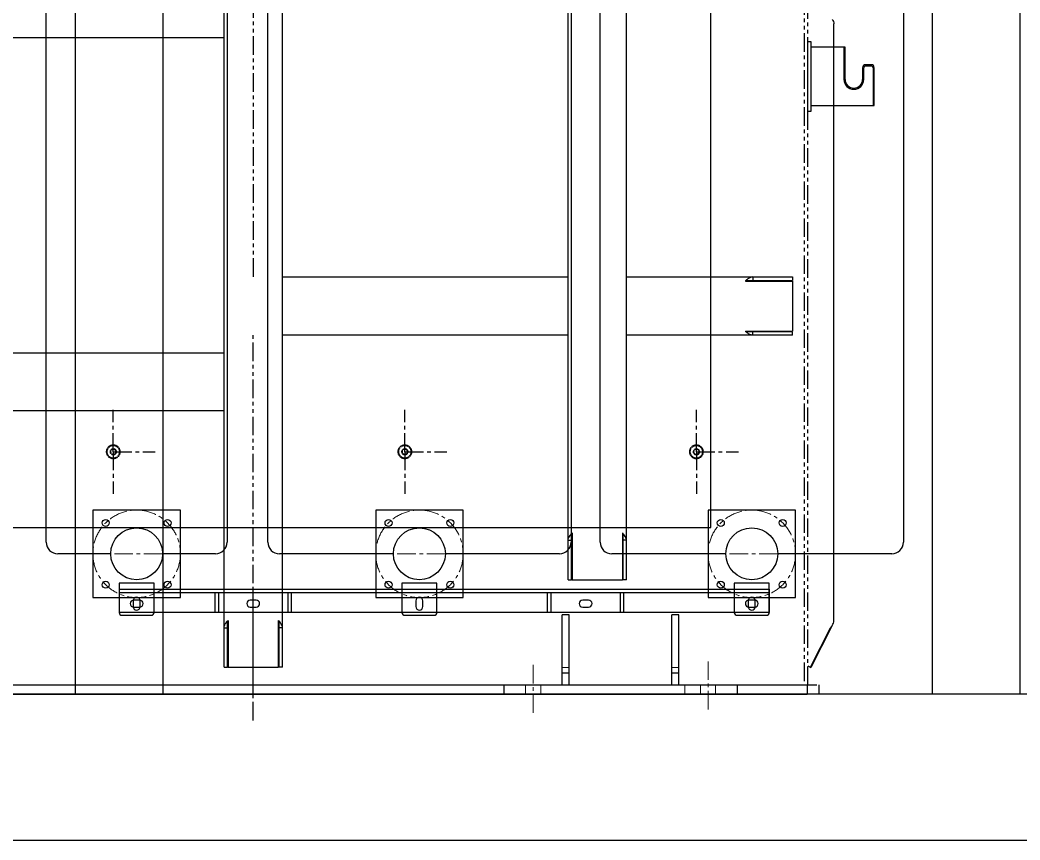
# Model space of a CAD drawing. Extents: x 61367 to 140945, y -1257 to 25588.
# Drawn here: x 89192 to 90907, y 13506 to 14913 of the extents above; entities that cross this region are included whole.
import ezdxf

# ---------------------------------------------------------------- set-up
doc = ezdxf.new("R2010")
doc.units = 0
doc.header["$MEASUREMENT"] = 0
for name, pattern in [('CENTER', [50.8, 31.75, -6.35, 6.35, -6.35]), ('EB_DASH', [6, 3, -3]), ('HIDDEN', [0.375, 0.25, -0.125]), ('PHANTOM', [63.5, 31.75, -6.35, 6.35, -6.35, 6.35, -6.35])]:
    doc.linetypes.add(name, pattern=pattern)
doc.layers.get('0').update_dxf_attribs({"linetype": 'CONTINUOUS'})
for name, color, linetype in [('00', 2, 'CONTINUOUS'), ('03-JI-ZHUN-XIAN', 7, 'CONTINUOUS'), ('05-JI-ZHUN-ZHOU', 7, 'CONTINUOUS'), ('ASM01-JI-ZHUN', 7, 'CONTINUOUS'), ('DEFAULT_3', 7, 'PHANTOM')]:
    doc.layers.add(name, color=color, linetype=linetype)
for name, color, linetype, lineweight in [('3中心线', 1, 'CENTER', 20), ('CEN', 1, 'CENTER', 18), ('DEFAULT_2', 8, 'EB_DASH', 0), ('THICK', 7, 'CONTINUOUS', 0), ('中心线', 1, 'CENTER', 9)]:
    doc.layers.add(name, color=color, linetype=linetype, lineweight=lineweight)

# ---------------------------------------------------------------- blocks, each defined once
blk = doc.blocks.new('A$Cd78e76be')
at = {"color": 101}
for p, q in [((-1570, -944), (-1570, 766)), ((-1260, 766), (-1260, -944)), ((-1190, -944), (-1190, 766)), ((-670, 766), (-670, -944)), ((-620, -944), (-620, 766)), ((-100, 766), (-100, -944)), ((-430, -919), (-430, 291)), ((-264, -205), (-264, -85)), ((-264, -85), (-259, -85)), ((-259, -85), (-259, -205)), ((-259, -205), (-264, -205)), ((-1340, -889), (-1490, -889)), ((-1490, -889), (-1490, -1039)), ((-1340, -1039), (-1340, -889)), ((-855, -889), (-1005, -889)), ((-1005, -889), (-1005, -1039)), ((-855, -1039), (-855, -889)), ((-285, -889), (-435, -889)), ((-435, -889), (-435, -1039)), ((-285, -1039), (-285, -889)), ((-2000, -919), (-430, -919)), ((-1459.5, -964), (-1550, -964)), ((-1280, -964), (-1370.5, -964)), ((-974.5, -964), (-1170, -964)), ((-690, -964), (-885.5, -964)), ((-404.5, -964), (-600, -964)), ((-120, -964), (-315.5, -964)), ((-1385, -1014.5), (-1445, -1014.5)), ((-1445, -1014.5), (-1445, -1064.5)), ((-1445, -1024.5), (-330, -1024.5)), ((-1385, -1064.5), (-1385, -1014.5)), ((-900, -1014.5), (-960, -1014.5)), ((-960, -1014.5), (-960, -1064.5)), ((-900, -1064.5), (-900, -1014.5)), ((-330, -1014.5), (-390, -1014.5)), ((-390, -1014.5), (-390, -1064.5)), ((-330, -1064.5), (-330, -1014.5)), ((-330, -1024.5), (-330, -1064.5)), ((-1490, -1039), (-1340, -1039)), ((-1445, -1030.5), (-330, -1030.5)), ((-1421, -1044.5), (-1421, -1054.5)), ((-1410, -1043.5), (-1420, -1043.5)), ((-1409, -1054.5), (-1409, -1044.5)), ((-1280.5, -1064.5), (-1280.5, -1030.5)), ((-1274.5, -1030.5), (-1274.5, -1064.5)), ((-1210, -1043.5), (-1220, -1043.5)), ((-1155.5, -1030.5), (-1155.5, -1064.5)), ((-1149.5, -1064.5), (-1149.5, -1030.5)), ((-1005, -1039), (-855, -1039)), ((-936, -1044.5), (-936, -1054.5)), ((-924, -1054.5), (-924, -1044.5)), ((-710.5, -1064.5), (-710.5, -1030.5)), ((-704.5, -1030.5), (-704.5, -1064.5)), ((-640, -1043.5), (-650, -1043.5)), ((-585.5, -1030.5), (-585.5, -1064.5)), ((-579.5, -1064.5), (-579.5, -1030.5)), ((-435, -1039), (-285, -1039)), ((-366, -1044.5), (-366, -1054.5)), ((-355, -1043.5), (-365, -1043.5)), ((-354, -1054.5), (-354, -1044.5)), ((-1420, -1055.5), (-1410, -1055.5)), ((-1220, -1055.5), (-1210, -1055.5)), ((-650, -1055.5), (-640, -1055.5)), ((-365, -1055.5), (-355, -1055.5)), ((-330, -1064.5), (-1445, -1064.5)), ((-1440, -1069.5), (-1390, -1069.5)), ((-955, -1069.5), (-905, -1069.5)), ((-385, -1069.5), (-335, -1069.5))]:
    blk.add_line(p, q, dxfattribs=at)
at = {"color": 101, "linetype": 'Continuous'}
for p, q in [((-200, -95), (-259, -95)), ((-259, -95), (-259, -195)), ((-202, -95), (-202, -150)), ((-200, -150), (-200, -95)), ((-170, -130), (-170, -150)), ((-168, -150), (-168, -130)), ((-155, -125), (-165, -125)), ((-165, -127), (-155, -127)), ((-152, -130), (-152, -195)), ((-150, -195), (-150, -130)), ((-259, -195), (-150, -195)), ((-673, -1069), (-685, -1069)), ((-685, -1189), (-685, -1069)), ((-673, -1189), (-673, -1069)), ((-485, -1069), (-497, -1069)), ((-497, -1189), (-497, -1069)), ((-485, -1189), (-485, -1069)), ((-673, -1169), (-685, -1169)), ((-485, -1169), (-497, -1169)), ((-2165, -1189), (-265, -1189)), ((-785, -1189), (-785, -1205)), ((-385, -1189), (-385, -1205)), ((-265, -1189), (-265, -1205)), ((-2165, -1205), (-265, -1205))]:
    blk.add_line(p, q, dxfattribs=at)
at = {"color": 101}
for centre, radius in [((-1468, -911), 6), ((-1362, -911), 6), ((-983, -911), 6), ((-877, -911), 6), ((-413.1, -911), 6), ((-307, -911), 6), ((-1415, -964), 44.5), ((-930, -964), 44.5), ((-360, -964), 44.5), ((-1468, -1017.1), 6), ((-1362, -1017.1), 6), ((-983, -1017.1), 6), ((-877, -1017.1), 6), ((-413.1, -1017.1), 6), ((-307, -1017.1), 6)]:
    blk.add_circle(centre, radius, dxfattribs=at)
at = {"color": 101, "linetype": 'Continuous'}
for centre, radius, start, end in [((-165, -130), 5, 90, 180), ((-165, -130), 3, 90, 180), ((-155, -130), 5, 0, 90), ((-155, -130), 3, 0, 90), ((-185, -150), 17, 180, 0), ((-185, -150), 15, 180, 0)]:
    blk.add_arc(centre, radius, start, end, dxfattribs=at)
at = {"color": 101}
for centre, radius, start, end in [((-1550, -944), 20, 180, 270), ((-1280, -944), 20, 270, 0), ((-1170, -944), 20, 180, 270), ((-690, -944), 20, 270, 0), ((-600, -944), 20, 180, 270), ((-120, -944), 20, 270, 0), ((-1420, -1049.5), 6, 90, 270), ((-1415, -1044.5), 6, 0, 180), ((-1410, -1049.5), 6, 270, 90), ((-1220, -1049.5), 6, 90, 270), ((-1210, -1049.5), 6, 270, 90), ((-930, -1044.5), 6, 0, 180), ((-650, -1049.5), 6, 90, 270), ((-640, -1049.5), 6, 270, 90), ((-365, -1049.5), 6, 90, 270), ((-360, -1044.5), 6, 0, 180), ((-355, -1049.5), 6, 270, 90), ((-1415, -1054.5), 6, 180, 0), ((-930, -1054.5), 6, 180, 0), ((-360, -1054.5), 6, 180, 0), ((-1440, -1064.5), 5, 180, 270), ((-1390, -1064.5), 5, 270, 0), ((-955, -1064.5), 5, 180, 270), ((-905, -1064.5), 5, 270, 0), ((-385, -1064.5), 5, 180, 270), ((-335, -1064.5), 5, 270, 0)]:
    blk.add_arc(centre, radius, start, end, dxfattribs=at)
at = {"layer": '00', "color": 101}
blk.add_line((-1445, -1024.5), (-1445, -1064.5), dxfattribs=at)
at = {"layer": '03-JI-ZHUN-XIAN', "color": 101, "linetype": 'Continuous'}
for p, q in [((-1265, -1158.6), (-1265, 640.5)), ((-1165, -1158.6), (-1165, 640.5)), ((-675, -1008.6), (-675, 490.5)), ((-575, -1008.6), (-575, 490.5)), ((-219, -1079), (-219, -55)), ((-1265, -79), (-2139.6, -79)), ((-1165, -489), (-675, -489)), ((-575, -489), (-290.4, -489)), ((-370.9, -496), (-290, -496)), ((-370, -495), (-290.4, -495)), ((-370, -496), (-370, -495)), ((-358.2, -489), (-358.2, -495)), ((-290.4, -489), (-290.4, -495)), ((-290, -496), (-290, -582)), ((-370.9, -582), (-290, -582)), ((-370, -583), (-370, -582)), ((-290.4, -583), (-370, -583)), ((-358.2, -589), (-358.2, -583)), ((-290.4, -589), (-290.4, -583)), ((-675, -589), (-1165, -589)), ((-290.4, -589), (-575, -589)), ((-2139.6, -619), (-1265, -619)), ((-1265, -719), (-2139.6, -719)), ((-675, -940.8), (-669, -940.8)), ((-669, -929), (-668, -929)), ((-669, -1008.6), (-669, -929)), ((-668, -928.2), (-668, -1009)), ((-582, -928.2), (-582, -1009)), ((-582, -929), (-581, -929)), ((-581, -929), (-581, -1008.6)), ((-580.8, -929.3), (-581, -929)), ((-575, -940.8), (-581, -940.8)), ((-580.5, -929.7), (-580.8, -929.3)), ((-675, -1008.6), (-669, -1008.6)), ((-582, -1009), (-668, -1009)), ((-575, -1008.6), (-581, -1008.6)), ((-1259, -1158.6), (-1259, -1079)), ((-1259, -1079), (-1258, -1079)), ((-1258, -1078.2), (-1258, -1159)), ((-1172, -1078.2), (-1172, -1159)), ((-1172, -1079), (-1171, -1079)), ((-1171, -1079), (-1171, -1158.6)), ((-1170.8, -1079.3), (-1171, -1079)), ((-1170.5, -1079.7), (-1170.8, -1079.3)), ((-1265, -1090.8), (-1259, -1090.8)), ((-1165, -1090.8), (-1171, -1090.8)), ((-259.5, -1158.6), (-225, -1090.8)), ((-221.9, -1086.8), (-258.7, -1159)), ((-1265, -1158.6), (-1259, -1158.6)), ((-1172, -1159), (-1258, -1159)), ((-1165, -1158.6), (-1171, -1158.6)), ((-264, -1156.3), (-258.7, -1159))]:
    blk.add_line(p, q, dxfattribs=at)
for centre, radius, start, end in [((-683.1, -1011.5), 131.2, 38.007, 38.5372), ((-644.2, -981), 81.8, 37.6516, 37.9748), ((-1273.1, -1161.5), 131.2, 38.007, 38.5372), ((-1234.2, -1131), 81.8, 37.6516, 37.9748)]:
    blk.add_arc(centre, radius, start, end, dxfattribs=at)
for points in [[(-222, -47.1), (-221.6, -47.8), (-221.1, -48.4), (-220.8, -49.1)], [(-220.8, -49.1), (-220.1, -50.3), (-219.5, -51.7), (-219.2, -53)], [(-219.2, -53), (-219.1, -53.7), (-219, -54.3), (-219, -55)], [(-670.3, -930.6), (-669.9, -930.1), (-669.4, -929.6), (-669, -929)], [(-1260.3, -1080.6), (-1259.9, -1080.1), (-1259.4, -1079.6), (-1259, -1079)], [(-219.2, -1081), (-219.1, -1080.4), (-219, -1079.7), (-219, -1079)], [(-225, -1090.8), (-224, -1089.6), (-222.9, -1088.3), (-222, -1086.9)], [(-222, -1086.9), (-221.6, -1086.3), (-221.1, -1085.6), (-220.8, -1084.9)], [(-220.8, -1084.9), (-220.1, -1083.7), (-219.5, -1082.4), (-219.2, -1081)]]:
    blk.add_open_spline(points, degree=3, dxfattribs=at)
for points, knots in [([(-358.2, -489), (-359.2, -489), (-361.8, -489.5), (-365.8, -491.7), (-368.6, -493.9), (-370, -495)], [0, 0, 0, 0, 0.221605, 0.588764, 1, 1, 1, 1]), ([(-358.2, -589), (-359.2, -589), (-361.8, -588.6), (-365.8, -586.4), (-368.6, -584.2), (-370, -583)], [0, 0, 0, 0, 0.221605, 0.588764, 1, 1, 1, 1]), ([(-675, -940.8), (-675, -940), (-674.4, -936.2), (-672.1, -933), (-670.3, -930.6)], [0, 0, 0, 0, 0.22587, 1, 1, 1, 1]), ([(-575, -940.8), (-575, -940), (-575.5, -936.4), (-577.7, -933.2), (-579.4, -931)], [0, 0, 0, 0, 0.226805, 1, 1, 1, 1]), ([(-1265, -1090.8), (-1265, -1090), (-1264.4, -1086.2), (-1262.1, -1083), (-1260.3, -1080.6)], [0, 0, 0, 0, 0.22587, 1, 1, 1, 1]), ([(-1165, -1090.8), (-1165, -1090), (-1165.5, -1086.4), (-1167.7, -1083.2), (-1169.4, -1081)], [0, 0, 0, 0, 0.226805, 1, 1, 1, 1])]:
    blk.add_open_spline(points, degree=3, knots=knots, dxfattribs=at)
at = {"layer": '05-JI-ZHUN-ZHOU', "color": 101, "linetype": 'CENTER'}
for p, q in [((-1455, -789), (-1455, -717)), ((-955, -789), (-955, -717)), ((-455, -789), (-455, -717)), ((-1455, -789), (-1383, -789)), ((-1455, -789), (-1455, -861)), ((-955, -789), (-883, -789)), ((-955, -789), (-955, -861)), ((-455, -789), (-383, -789)), ((-455, -789), (-455, -861))]:
    blk.add_line(p, q, dxfattribs=at)
at = {"layer": '3中心线', "color": 101}
for centre in [(-1415, -964), (-930, -964), (-360, -964)]:
    blk.add_circle(centre, 75, dxfattribs=at)
at = {"layer": 'ASM01-JI-ZHUN', "color": 101, "linetype": 'CENTER'}
blk.add_line((-1215, -1250), (-1215, -1024), dxfattribs=at)
at = {"layer": 'CEN', "color": 101}
for p, q in [((-1319.8, -964), (-1510.2, -964)), ((-834.8, -964), (-1025.2, -964)), ((-264.8, -964), (-455.3, -964))]:
    blk.add_line(p, q, dxfattribs=at)
at = {"layer": 'DEFAULT_2', "color": 101, "linetype": 'HIDDEN'}
for p, q in [((-673, -1159), (-685, -1159)), ((-485, -1159), (-497, -1159)), ((-748, -1189), (-748, -1205)), ((-722, -1189), (-722, -1205)), ((-475, -1189), (-475, -1205)), ((-448, -1189), (-448, -1205)), ((-422, -1189), (-422, -1205))]:
    blk.add_line(p, q, dxfattribs=at)
for centre, radius in [((-1455, -789), 12), ((-1455, -789), 10.5), ((-1455, -789), 5.5), ((-1455, -789), 4.25), ((-955, -789), 12), ((-955, -789), 10.5), ((-955, -789), 5.5), ((-955, -789), 4.25), ((-455, -789), 12), ((-455, -789), 10.5), ((-455, -789), 5.5), ((-455, -789), 4.25)]:
    blk.add_circle(centre, radius, dxfattribs=at)
for centre in [(-1455, -789), (-955, -789), (-455, -789)]:
    blk.add_arc(centre, 5, 255, 195, dxfattribs=at)
at = {"layer": 'DEFAULT_3', "color": 101, "linetype": 'PHANTOM'}
for p, q in [((-270, 691), (-270, -1189)), ((-264, -1189), (-264, 691)), ((-1215, 51), (-1215, -489)), ((-1215, -1205), (-1215, -589)), ((-2185, -1189), (-245, -1189)), ((-245, -1189), (-245, -1205)), ((-245, -1205), (-2185, -1205))]:
    blk.add_line(p, q, dxfattribs=at)
at = {"layer": '中心线', "color": 101}
for p, q in [((-435, -1148.6), (-435, -1236)), ((-735, -1154.5), (-735, -1241.3))]:
    blk.add_line(p, q, dxfattribs=at)

msp = doc.modelspace()

# ---------------------------------------------------------------- linework, layer by layer
at = {"layer": 'THICK', "lineweight": -3}
for points in [[(89436.915, 13756.442), (89286.915, 13756.442), (89286.915, 16208.442), (89436.915, 16208.442)], [(90906.915, 13756.442), (90756.915, 13756.442), (90756.915, 16208.442), (90906.915, 16208.442)], [(90906.915, 13756.442), (90756.915, 13756.442), (90756.915, 16208.442), (90906.915, 16208.442)], [(85356.915, 13756.442), (85356.915, 13611.442), (85380.915, 13611.442), (85380.915, 13506.442), (97216.915, 13506.442), (97216.915, 13611.442), (97240.915, 13611.442), (97240.915, 13756.442)]]:
    msp.add_lwpolyline(points, close=True, dxfattribs=at)

# ---------------------------------------------------------------- block references
msp.add_blockref('A$Cd78e76be', (90806.915, 14961.488))

doc.saveas('drawing.dxf')
